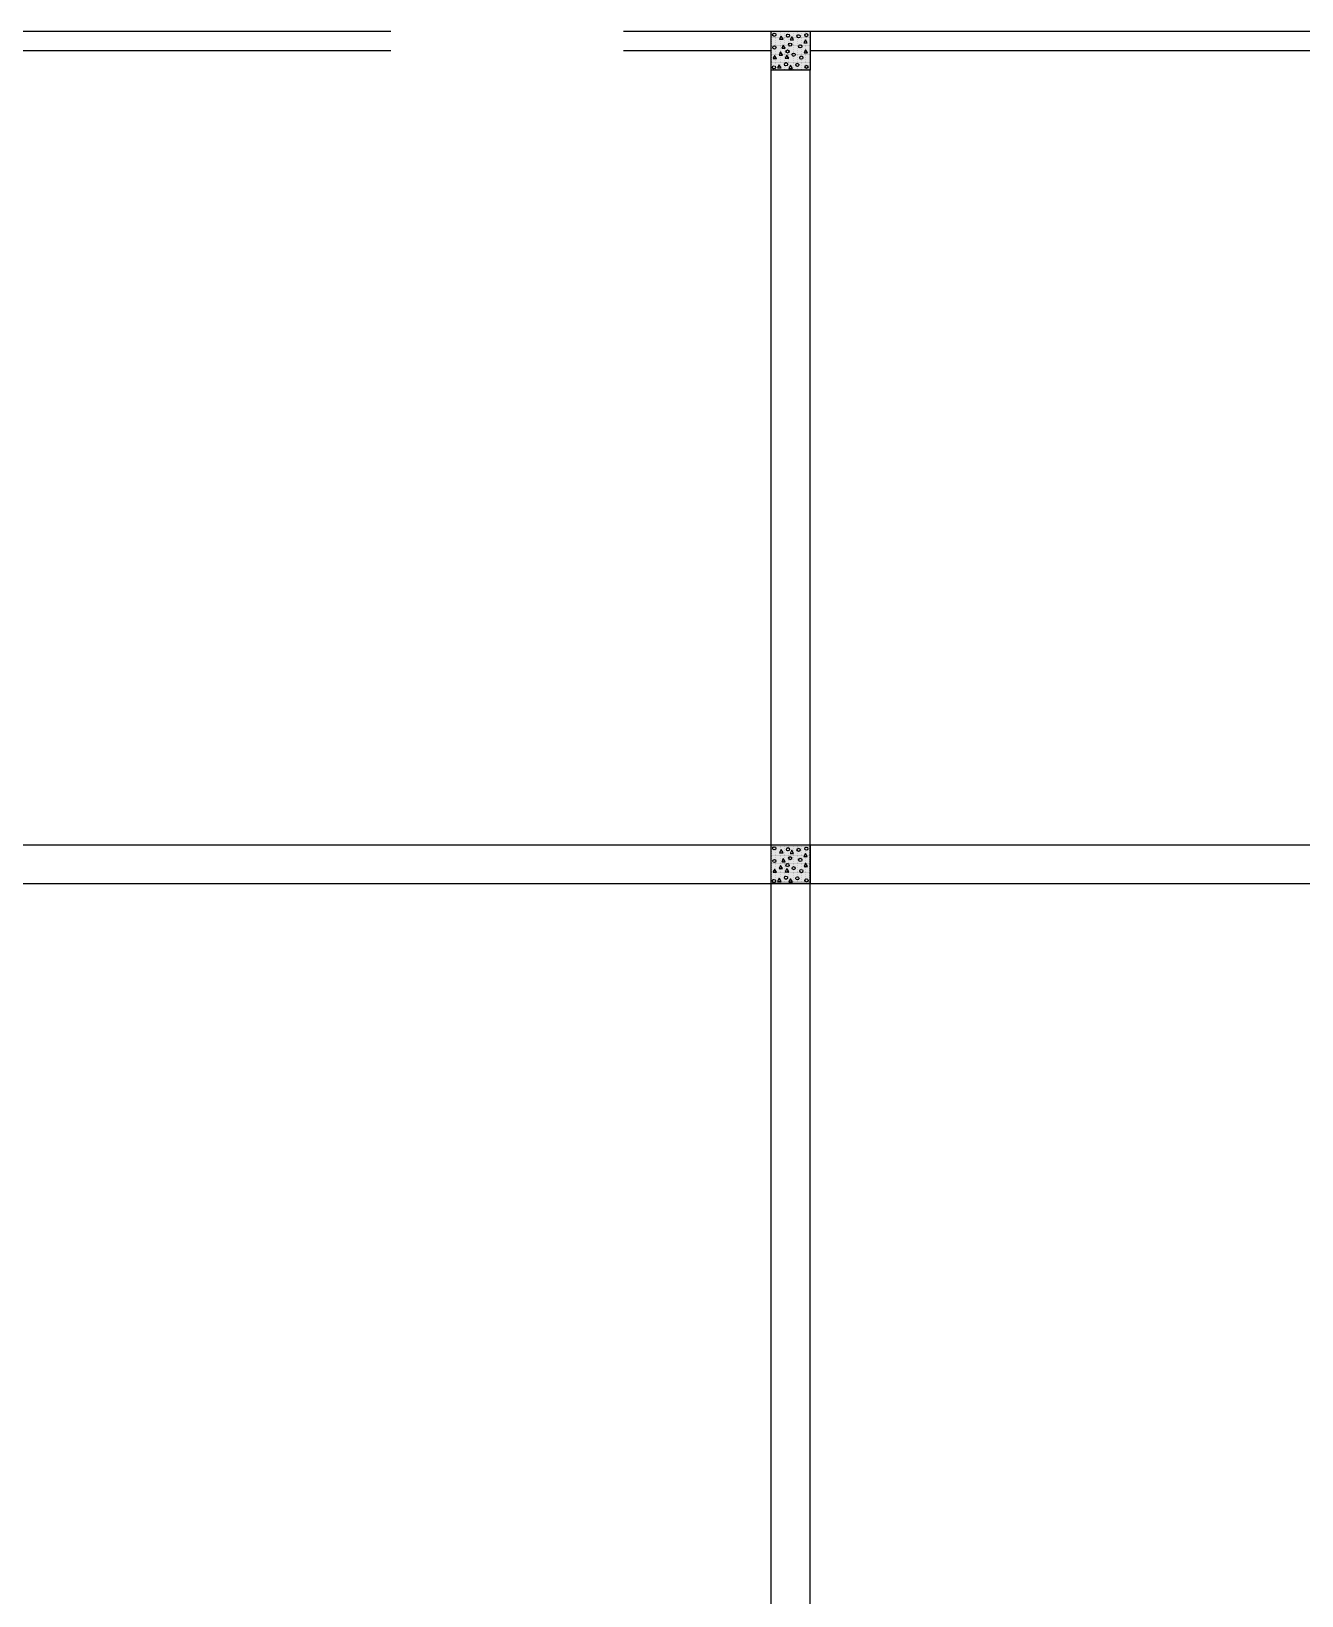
# Model space of a CAD drawing. Header units: feet. Extents: x 655 to 3246, y 42 to 1922.
# Drawn here: x 1174.2 to 1239.8, y 397 to 477.8 of the extents above; entities that cross this region are included whole.
import ezdxf

# ---------------------------------------------------------------- set-up
doc = ezdxf.new("R2010")
doc.units = ezdxf.units.FT
doc.header["$MEASUREMENT"] = 0
for name, color, linetype in [('beampillar', 80, 'Continuous'), ('hatch pillar', 20, 'Continuous'), ('prep side', 220, 'Continuous'), ('wall', 24, 'Continuous')]:
    doc.layers.add(name, color=color, linetype=linetype)

# ---------------------------------------------------------------- blocks, each defined once
blk = doc.blocks.new('hatchedpillar')
at = {"layer": 'hatch pillar', "linetype": 'ByBlock', "true_color": 0xf4ee51}
h = blk.add_hatch(dxfattribs=at)
h.set_pattern_fill('DOTS', color=41, scale=0.74)
h.set_pattern_definition([(0, (205.482302, 1.985157), (0.023125, 0.04625), [0, -0.04625])])
h.paths.add_polyline_path([(409.3, 256.403), (407.3, 256.403), (407.3, 254.403), (409.3, 254.403)])
h = blk.add_hatch(dxfattribs=at)
h.set_pattern_fill('DOTS', color=41, scale=0.74)
h.set_pattern_definition([(0, (205.4823, -40.014843), (0.023125, 0.04625), [0, -0.04625])])
h.paths.add_polyline_path([(409.3, 214.403), (407.3, 214.403), (407.3, 212.403), (409.3, 212.403)])
at = {"layer": 'hatch pillar', "linetype": 'Continuous', "lineweight": -3, "ltscale": 2}
for p, q in [((407.821, 256.163), (407.744, 256.001)), ((407.922, 256.001), (407.821, 256.163)), ((408.37, 256.132), (408.292, 255.97)), ((408.47, 255.97), (408.37, 256.132)), ((407.798, 255.345), (407.721, 255.183)), ((407.744, 256.001), (407.922, 256.001)), ((407.898, 255.183), (407.798, 255.345)), ((407.937, 255.7), (407.86, 255.538)), ((407.86, 255.538), (408.037, 255.538)), ((408.037, 255.538), (407.937, 255.7)), ((408.292, 255.97), (408.47, 255.97)), ((409.077, 255.973), (409, 255.811)), ((409, 255.811), (409.177, 255.811)), ((409.091, 255.458), (409.014, 255.296)), ((409.014, 255.296), (409.191, 255.296)), ((409.177, 255.811), (409.077, 255.973)), ((409.191, 255.296), (409.091, 255.458)), ((407.487, 255.162), (407.41, 255)), ((407.41, 255), (407.588, 255)), ((407.588, 255), (407.487, 255.162)), ((407.721, 254.689), (407.644, 254.527)), ((407.644, 254.527), (407.821, 254.527)), ((407.721, 255.183), (407.898, 255.183)), ((407.821, 254.527), (407.721, 254.689)), ((408.115, 255.183), (408.037, 255.021)), ((408.037, 255.021), (408.215, 255.021)), ((408.215, 255.021), (408.115, 255.183)), ((408.308, 254.659), (408.231, 254.497)), ((408.231, 254.497), (408.408, 254.497)), ((408.408, 254.497), (408.308, 254.659)), ((407.821, 214.163), (407.744, 214.001)), ((407.922, 214.001), (407.821, 214.163)), ((408.37, 214.132), (408.292, 213.97)), ((408.47, 213.97), (408.37, 214.132)), ((407.798, 213.345), (407.721, 213.183)), ((407.744, 214.001), (407.922, 214.001)), ((407.898, 213.183), (407.798, 213.345)), ((407.937, 213.7), (407.86, 213.538)), ((407.86, 213.538), (408.037, 213.538)), ((408.037, 213.538), (407.937, 213.7)), ((408.292, 213.97), (408.47, 213.97)), ((409.077, 213.973), (409, 213.811)), ((409, 213.811), (409.177, 213.811)), ((409.091, 213.458), (409.014, 213.296)), ((409.014, 213.296), (409.191, 213.296)), ((409.177, 213.811), (409.077, 213.973)), ((409.191, 213.296), (409.091, 213.458)), ((407.487, 213.162), (407.41, 213)), ((407.41, 213), (407.588, 213)), ((407.588, 213), (407.487, 213.162)), ((407.721, 212.689), (407.644, 212.527)), ((407.644, 212.527), (407.821, 212.527)), ((407.721, 213.183), (407.898, 213.183)), ((407.821, 212.527), (407.721, 212.689)), ((408.115, 213.183), (408.037, 213.021)), ((408.037, 213.021), (408.215, 213.021)), ((408.215, 213.021), (408.115, 213.183)), ((408.308, 212.659), (408.231, 212.497)), ((408.231, 212.497), (408.408, 212.497)), ((408.408, 212.497), (408.308, 212.659))]:
    blk.add_line(p, q, dxfattribs=at)
for centre in [(407.469, 256.234), (408.177, 256.186), (408.725, 256.155), (409.13, 256.213), (407.476, 255.578), (408.153, 255.368), (408.292, 255.723), (408.47, 255.206), (408.812, 255.635), (407.455, 254.548), (408.076, 254.713), (408.663, 254.682), (408.868, 255.056), (409.137, 254.576), (407.469, 214.234), (408.177, 214.186), (408.725, 214.155), (409.13, 214.213), (407.476, 213.578), (408.153, 213.368), (408.292, 213.723), (408.47, 213.206), (408.812, 213.635), (407.455, 212.548), (408.076, 212.713), (408.663, 212.682), (408.868, 213.056), (409.137, 212.576)]:
    blk.add_circle(centre, 0.0821, dxfattribs=at)

msp = doc.modelspace()

# ---------------------------------------------------------------- linework, layer by layer
at = {"layer": 'beampillar', "linetype": 'ByBlock'}
for p, q in [((1212.44839, 311.2501), (1212.44839, 475.77706)), ((1214.44839, 311.2501), (1214.44839, 475.77706)), ((1004.94839, 435.77706), (1262.42174, 435.77706)), ((1004.94839, 433.77706), (1262.42174, 433.77706))]:
    msp.add_line(p, q, dxfattribs=at)
for points in [[(1212.44839, 477.77706), (1214.44839, 477.77706), (1214.44839, 475.77706), (1212.44839, 475.77706)], [(1212.44839, 435.77706), (1214.44839, 435.77706), (1214.44839, 433.77706), (1212.44839, 433.77706)]]:
    msp.add_lwpolyline(points, close=True, dxfattribs=at)
at = {"layer": 'wall', "linetype": 'ByBlock'}
for p, q in [((1004.94839, 477.77706), (1192.80932, 477.77706)), ((1204.80932, 477.77706), (1262.42174, 477.77706)), ((1172.94839, 476.77706), (1192.80932, 476.77706)), ((1204.80932, 476.77706), (1212.44839, 476.77706)), ((1214.44839, 476.77706), (1260.42174, 476.77706))]:
    msp.add_line(p, q, dxfattribs=at)

# ---------------------------------------------------------------- block references
at = {"layer": 'prep side', "linetype": 'ByBlock'}
msp.add_blockref('hatchedpillar', (805.13158, 221.36436), dxfattribs=at)

doc.saveas('drawing.dxf')
